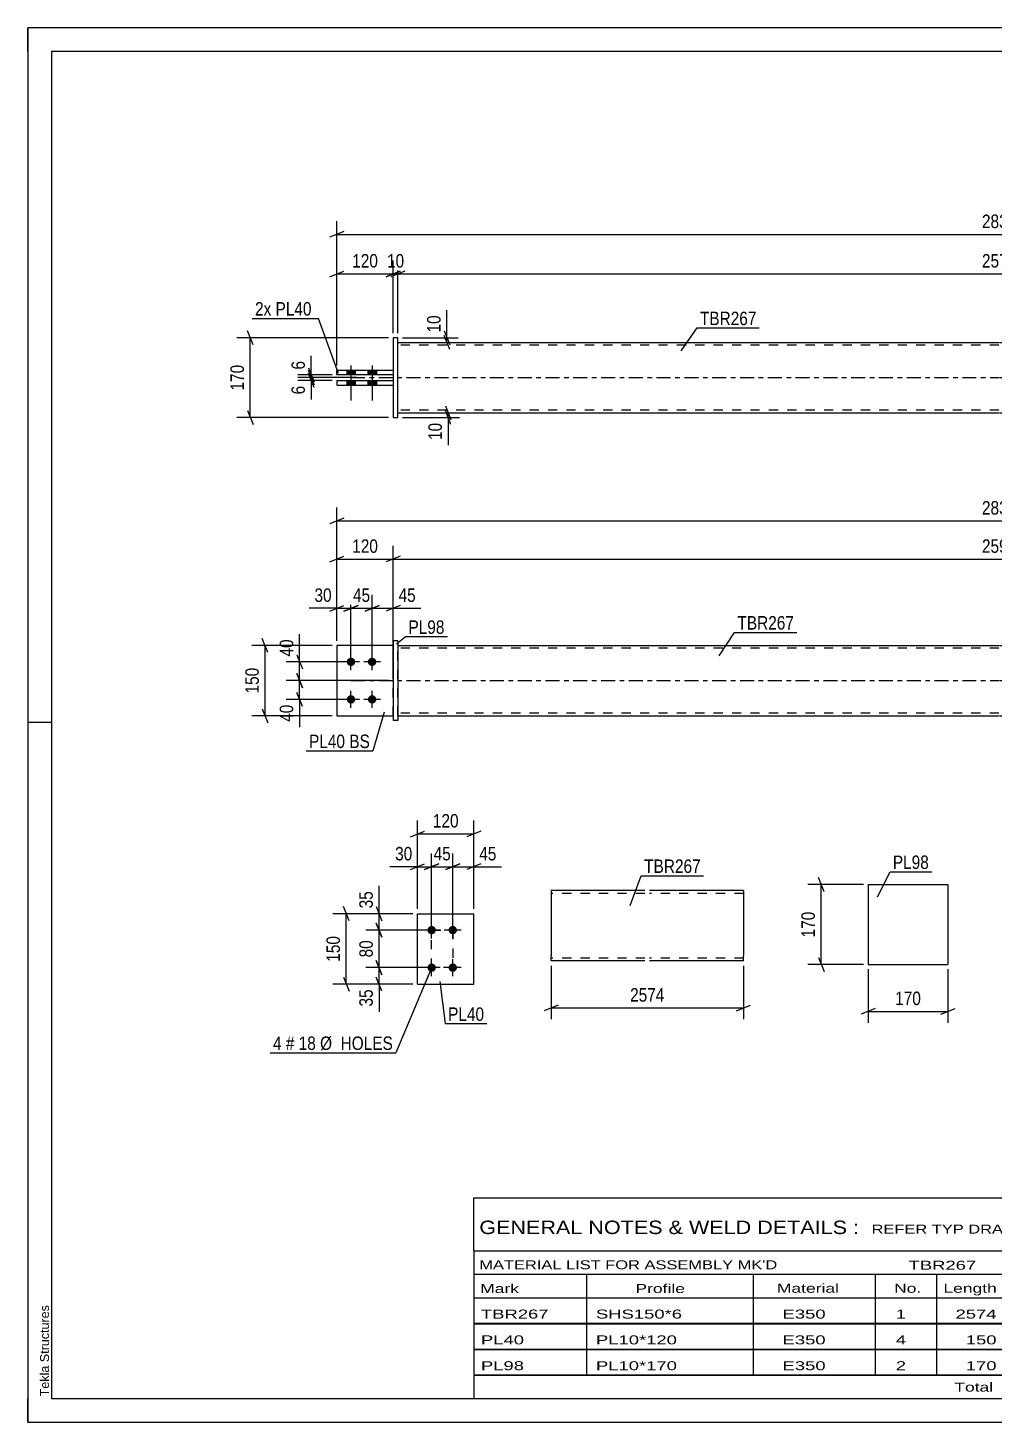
# Model space of a CAD drawing. Header units: millimetres. Extents: x 0 to 420, y 0 to 297.
# Drawn here: x 0 to 205.8, y 0 to 297 of the extents above; entities that cross this region are included whole.
import ezdxf

# ---------------------------------------------------------------- set-up
doc = ezdxf.new("R2010")
doc.units = ezdxf.units.MM
doc.linetypes.add('DXK_LINE_DOT2', pattern=[3.9198, 1.9599, -1.9599])
doc.linetypes.add('DXK_LINE_DOT3', pattern=[5.9187, 2.979, -0.9799, 0.9799, -0.9799])
doc.styles.add('Arial', font='ARIAL.TTF', dxfattribs={"height": 0.2})
doc.styles.add('Arial Narrow', font='ARIALN.TTF', dxfattribs={"height": 0.2})

# ---------------------------------------------------------------- blocks, each defined once
blk = doc.blocks.new('Unknown-580872587-1163')
at = {"color": 5, "linetype": 'Continuous'}
for p, q in [((420, 297), (0, 297)), ((0, 297), (0, 0)), ((0, 292), (0, 297)), ((415, 292), (5, 292)), ((5, 292), (5, 5)), ((5, 149), (0, 149)), ((0, 0), (0, 5)), ((5, 5), (415, 5)), ((0, 0), (420, 0))]:
    blk.add_line(p, q, dxfattribs=at)
at = {"color": 174, "linetype": 'Continuous', "style": 'Arial'}
blk.add_text('Tekla Structures', height=1.9102, rotation=90, dxfattribs=at).set_placement((4.5, 5.5))
blk = doc.blocks.new('Part-580872587-1797 - 1735')
at = {"color": 2, "linetype": 'Continuous'}
for p, q in [((77.82, 165.45), (65.82, 165.45)), ((65.82, 165.45), (65.82, 150.45)), ((65.82, 150.45), (77.82, 150.45))]:
    blk.add_line(p, q, dxfattribs=at)
at = {"color": 7, "linetype": 'DXK_LINE_DOT2'}
blk.add_line((77.82, 150.45), (77.82, 165.45), dxfattribs=at)
blk = doc.blocks.new('Part-580872587-1792 - 1735')
at = {"color": 7, "linetype": 'DXK_LINE_DOT2'}
for p, q in [((77.82, 165.45), (65.82, 165.45)), ((65.82, 165.45), (65.82, 150.45)), ((77.82, 150.45), (77.82, 165.45)), ((65.82, 150.45), (77.82, 150.45))]:
    blk.add_line(p, q, dxfattribs=at)
blk = doc.blocks.new('Part-580872587-1802 - 1735')
at = {"color": 2, "linetype": 'Continuous'}
for p, q in [((78.82, 166.45), (77.82, 166.45)), ((77.82, 166.45), (77.82, 149.45)), ((78.82, 166.45), (78.82, 149.45)), ((78.82, 149.45), (77.82, 149.45))]:
    blk.add_line(p, q, dxfattribs=at)
blk = doc.blocks.new('Part-580872587-1807 - 1735')
at = {"color": 2, "linetype": 'Continuous'}
for p, q in [((78.82, 165.45), (206.82, 165.45)), ((206.92, 165.45), (334.92, 165.45)), ((78.82, 150.45), (206.82, 150.45)), ((206.92, 150.45), (334.92, 150.45))]:
    blk.add_line(p, q, dxfattribs=at)
at = {"color": 7, "linetype": 'DXK_LINE_DOT2'}
for p, q in [((78.82, 150.45), (78.82, 165.45)), ((206.82, 164.85), (78.82, 164.85)), ((334.92, 164.85), (206.92, 164.85)), ((334.92, 165.45), (334.92, 150.45)), ((206.82, 151.05), (78.82, 151.05)), ((334.92, 151.05), (206.92, 151.05))]:
    blk.add_line(p, q, dxfattribs=at)
at = {"color": 7, "linetype": 'DXK_LINE_DOT3'}
for p, q in [((68.82, 157.95), (206.82, 157.95)), ((206.92, 157.95), (344.92, 157.95))]:
    blk.add_line(p, q, dxfattribs=at)
blk = doc.blocks.new('Bolt-580872587-1809 - 1735')
at = {"linetype": 'Continuous'}
for points in [[(68.82, 161.05, -1), (68.82, 162.85, -1)], [(73.32, 161.05, -1), (73.32, 162.85, -1)], [(68.82, 153.05, -1), (68.82, 154.85, -1)], [(73.32, 153.05, -1), (73.32, 154.85, -1)]]:
    blk.add_hatch(color=1, dxfattribs=at).paths.add_polyline_path(points)
at = {"color": 1, "linetype": 'Continuous'}
for p, q in [((68.82, 160.15), (68.82, 163.75)), ((73.32, 160.15), (73.32, 163.75)), ((70.62, 161.95), (67.02, 161.95)), ((75.12, 161.95), (71.52, 161.95)), ((68.82, 152.15), (68.82, 155.75)), ((73.32, 152.15), (73.32, 155.75)), ((70.62, 153.95), (67.02, 153.95)), ((75.12, 153.95), (71.52, 153.95))]:
    blk.add_line(p, q, dxfattribs=at)
blk = doc.blocks.new('Part-580872587-1425 - 1390')
at = {"color": 2, "linetype": 'Continuous'}
for p, q in [((65.82, 224.09), (77.82, 224.09)), ((65.82, 223.09), (65.82, 224.09)), ((77.82, 223.09), (65.82, 223.09))]:
    blk.add_line(p, q, dxfattribs=at)
at = {"color": 7, "linetype": 'DXK_LINE_DOT2'}
blk.add_line((77.82, 224.09), (77.82, 223.09), dxfattribs=at)
blk = doc.blocks.new('Part-580872587-1394 - 1390')
at = {"color": 2, "linetype": 'Continuous'}
for p, q in [((78.82, 230.99), (77.82, 230.99)), ((77.82, 230.99), (77.82, 213.99)), ((78.82, 213.99), (78.82, 230.99)), ((77.82, 213.99), (78.82, 213.99))]:
    blk.add_line(p, q, dxfattribs=at)
blk = doc.blocks.new('Part-580872587-1420 - 1390')
at = {"color": 2, "linetype": 'Continuous'}
for p, q in [((65.82, 221.89), (77.82, 221.89)), ((65.82, 221.89), (65.82, 220.89)), ((65.82, 220.89), (77.82, 220.89))]:
    blk.add_line(p, q, dxfattribs=at)
at = {"color": 7, "linetype": 'DXK_LINE_DOT2'}
blk.add_line((77.82, 221.89), (77.82, 220.89), dxfattribs=at)
blk = doc.blocks.new('Part-580872587-1446 - 1390')
at = {"color": 2, "linetype": 'Continuous'}
for p, q in [((78.82, 229.99), (206.82, 229.99)), ((206.92, 229.99), (334.92, 229.99)), ((78.82, 214.99), (206.82, 214.99)), ((206.92, 214.99), (334.92, 214.99))]:
    blk.add_line(p, q, dxfattribs=at)
at = {"color": 7, "linetype": 'DXK_LINE_DOT2'}
for p, q in [((78.82, 214.99), (78.82, 229.99)), ((206.82, 229.39), (78.82, 229.39)), ((334.92, 229.39), (206.92, 229.39)), ((334.92, 229.99), (334.92, 214.99)), ((206.82, 215.59), (78.82, 215.59)), ((334.92, 215.59), (206.92, 215.59))]:
    blk.add_line(p, q, dxfattribs=at)
at = {"color": 7, "linetype": 'DXK_LINE_DOT3'}
for p, q in [((68.82, 222.49), (206.82, 222.49)), ((206.92, 222.49), (344.92, 222.49))]:
    blk.add_line(p, q, dxfattribs=at)
blk = doc.blocks.new('Bolt-580872587-1448 - 1390')
at = {"linetype": 'Continuous'}
for points in [[(67.92, 223.09), (69.72, 223.09), (69.72, 224.09), (67.92, 224.09)], [(67.92, 223.09), (69.72, 223.09), (69.72, 224.09), (67.92, 224.09)], [(72.42, 223.09), (74.22, 223.09), (74.22, 224.09), (72.42, 224.09)], [(72.42, 223.09), (74.22, 223.09), (74.22, 224.09), (72.42, 224.09)], [(67.92, 220.89), (69.72, 220.89), (69.72, 221.89), (67.92, 221.89)], [(67.92, 220.89), (69.72, 220.89), (69.72, 221.89), (67.92, 221.89)], [(72.42, 220.89), (74.22, 220.89), (74.22, 221.89), (72.42, 221.89)], [(72.42, 220.89), (74.22, 220.89), (74.22, 221.89), (72.42, 221.89)]]:
    blk.add_hatch(color=1, dxfattribs=at).paths.add_polyline_path(points)
at = {"color": 1, "linetype": 'Continuous'}
for p, q in [((67.92, 224.09), (67.92, 223.09)), ((67.92, 224.09), (67.92, 223.09)), ((68.82, 225.09), (68.82, 217.59)), ((68.82, 225.09), (68.82, 217.59)), ((69.72, 224.09), (69.72, 223.09)), ((69.72, 224.09), (69.72, 223.09)), ((72.42, 224.09), (72.42, 223.09)), ((72.42, 224.09), (72.42, 223.09)), ((73.32, 225.09), (73.32, 217.59)), ((73.32, 225.09), (73.32, 217.59)), ((74.22, 224.09), (74.22, 223.09)), ((74.22, 224.09), (74.22, 223.09)), ((67.92, 221.89), (67.92, 220.89)), ((67.92, 221.89), (67.92, 220.89)), ((69.72, 221.89), (69.72, 220.89)), ((69.72, 221.89), (69.72, 220.89)), ((72.42, 221.89), (72.42, 220.89)), ((72.42, 221.89), (72.42, 220.89)), ((74.22, 221.89), (74.22, 220.89)), ((74.22, 221.89), (74.22, 220.89))]:
    blk.add_line(p, q, dxfattribs=at)
blk = doc.blocks.new('Part-580872587-2138 - 2131')
at = {"color": 2, "linetype": 'Continuous'}
for p, q in [((83, 93.31), (83, 108.31)), ((83, 108.31), (95, 108.31)), ((95, 93.31), (95, 108.31)), ((83, 93.31), (95, 93.31))]:
    blk.add_line(p, q, dxfattribs=at)
blk = doc.blocks.new('Bolt-580872587-2171 - 2131')
at = {"linetype": 'Continuous'}
for points in [[(86, 103.91, -1), (86, 105.71, -1)], [(90.5, 103.91, -1), (90.5, 105.71, -1)], [(86, 95.91, -1), (86, 97.71, -1)], [(90.5, 95.91, -1), (90.5, 97.71, -1)]]:
    blk.add_hatch(color=1, dxfattribs=at).paths.add_polyline_path(points)
at = {"color": 1, "linetype": 'Continuous'}
for p, q in [((87.8, 104.81), (84.2, 104.81)), ((86, 103.01), (86, 106.61)), ((92.3, 104.81), (88.7, 104.81)), ((90.5, 103.01), (90.5, 106.61)), ((86, 95.01), (86, 98.61)), ((90.5, 95.01), (90.5, 98.61)), ((87.8, 96.81), (84.2, 96.81)), ((92.3, 96.81), (88.7, 96.81))]:
    blk.add_line(p, q, dxfattribs=at)
blk = doc.blocks.new('Part-580872587-2302 - 2296')
at = {"color": 2, "linetype": 'Continuous'}
for p, q in [((178.97, 114.49), (178.97, 97.49)), ((178.97, 114.49), (195.97, 114.49)), ((195.97, 114.49), (195.97, 97.49)), ((178.97, 97.49), (195.97, 97.49))]:
    blk.add_line(p, q, dxfattribs=at)
blk = doc.blocks.new('Part-580872587-2328 - 2321')
at = {"color": 2, "linetype": 'Continuous'}
for p, q in [((131.43, 113.23), (111.43, 113.23)), ((111.43, 113.23), (111.43, 99.43)), ((152.43, 113.23), (132.43, 113.23)), ((152.43, 113.23), (152.43, 99.43)), ((111.43, 98.58), (111.43, 99.43)), ((111.43, 98.32), (111.43, 98.58)), ((111.43, 98.23), (111.43, 98.32)), ((131.43, 98.23), (111.43, 98.23)), ((152.43, 98.23), (132.43, 98.23)), ((152.43, 98.23), (152.43, 99.43))]:
    blk.add_line(p, q, dxfattribs=at)
at = {"color": 7, "linetype": 'DXK_LINE_DOT2'}
for p, q in [((131.43, 112.63), (111.43, 112.63)), ((152.43, 112.63), (132.43, 112.63)), ((152.43, 112.63), (152.43, 112.58)), ((152.43, 112.58), (152.43, 112.63)), ((152.43, 112.49), (152.43, 112.58)), ((152.43, 112.58), (152.43, 112.49)), ((111.43, 98.97), (111.43, 99.43)), ((111.43, 98.58), (111.43, 99.2)), ((111.43, 98.83), (111.43, 98.88)), ((111.43, 98.83), (111.43, 98.88)), ((131.43, 98.83), (111.43, 98.83)), ((111.43, 98.23), (111.43, 98.23)), ((152.43, 98.83), (132.43, 98.83)), ((152.43, 98.88), (152.43, 99.2)), ((152.43, 98.83), (152.43, 98.88))]:
    blk.add_line(p, q, dxfattribs=at)
blk = doc.blocks.new('Rectangle-580872587-2281 - 2131')
at = {"color": 1, "linetype": 'DXK_LINE_DOT2'}
blk.add_lwpolyline([(86, 104.81), (90.5, 104.81), (90.5, 96.81), (86, 96.81), (86, 104.81)], close=True, dxfattribs=at)
blk = doc.blocks.new('StraightDimension-580872587-2008 - 1735')
at = {"color": 7, "linetype": 'Continuous'}
for p, q in [((57.26, 163.45), (58.46, 160.45)), ((67.82, 161.95), (55.01, 161.95)), ((57.86, 157.95), (57.86, 161.95)), ((76.82, 157.95), (55.01, 157.95)), ((58.46, 156.45), (57.26, 159.45))]:
    blk.add_line(p, q, dxfattribs=at)
at = {"color": 0}
blk.add_wipeout([(57.11, 167.34), (52.91, 167.34), (52.91, 162.48), (57.11, 162.48)], dxfattribs=at)
at = {"color": 7, "linetype": 'Continuous'}
blk.add_line((57.86, 161.95), (57.86, 167.86), dxfattribs=at)
blk.add_line((57.86, 161.95), (57.86, 167.86), dxfattribs=at)
at = {"color": 3, "style": 'Arial Narrow'}
blk.add_text('40', height=2.863, rotation=90.0002, dxfattribs=at).set_placement((56.51, 163.08))
blk = doc.blocks.new('StraightDimension-580872587-1999 - 1735')
at = {"color": 7, "linetype": 'Continuous'}
for p, q in [((76.82, 157.95), (55.01, 157.95)), ((57.26, 159.45), (58.46, 156.45)), ((57.86, 153.95), (57.86, 157.95)), ((58.46, 152.45), (57.26, 155.45)), ((67.82, 153.95), (55.01, 153.95))]:
    blk.add_line(p, q, dxfattribs=at)
at = {"color": 0}
blk.add_wipeout([(57.11, 153.43), (52.91, 153.43), (52.91, 148.57), (57.11, 148.57)], dxfattribs=at)
at = {"color": 7, "linetype": 'Continuous'}
blk.add_line((57.86, 153.95), (57.86, 148.05), dxfattribs=at)
blk.add_line((57.86, 153.95), (57.86, 148.05), dxfattribs=at)
at = {"color": 3, "style": 'Arial Narrow'}
blk.add_text('40', height=2.863, rotation=90.0002, dxfattribs=at).set_placement((56.51, 149.17))
blk = doc.blocks.new('StraightDimension-580872587-1937 - 1735')
at = {"color": 7, "linetype": 'Continuous'}
for p, q in [((64.32, 183.23), (67.32, 184.43)), ((65.82, 166.45), (65.82, 186.68)), ((79.32, 184.43), (76.32, 183.23)), ((77.82, 158.95), (77.82, 186.68)), ((65.82, 183.83), (77.82, 183.83))]:
    blk.add_line(p, q, dxfattribs=at)
at = {"color": 0}
blk.add_wipeout([(75.16, 184.58), (75.16, 188.78), (68.48, 188.78), (68.48, 184.58)], dxfattribs=at)
at = {"color": 3, "style": 'Arial Narrow'}
blk.add_text('120', height=2.863, dxfattribs=at).set_placement((69.08, 185.18))
blk = doc.blocks.new('StraightDimension-580872587-2018 - 1735')
at = {"color": 7, "linetype": 'Continuous'}
for p, q in [((51.13, 163.95), (49.93, 166.95)), ((64.82, 165.45), (47.68, 165.45)), ((50.53, 150.45), (50.53, 165.45)), ((49.93, 151.95), (51.13, 148.95)), ((64.82, 150.45), (47.68, 150.45))]:
    blk.add_line(p, q, dxfattribs=at)
at = {"color": 0}
blk.add_wipeout([(49.78, 161.3), (45.58, 161.3), (45.58, 154.61), (49.78, 154.61)], dxfattribs=at)
at = {"color": 3, "style": 'Arial Narrow'}
blk.add_text('150', height=2.863, rotation=90.0002, dxfattribs=at).set_placement((49.18, 155.21))
blk = doc.blocks.new('StraightDimension-580872587-1864 - 1735')
at = {"color": 7, "linetype": 'Continuous'}
for p, q in [((65.82, 166.45), (65.82, 194.83)), ((347.92, 166.45), (347.92, 194.83)), ((67.32, 192.58), (64.32, 191.38)), ((65.82, 191.98), (347.92, 191.98)), ((346.42, 191.38), (349.42, 192.58))]:
    blk.add_line(p, q, dxfattribs=at)
at = {"color": 0}
blk.add_wipeout([(211.13, 192.73), (211.13, 196.93), (202.61, 196.93), (202.61, 192.73)], dxfattribs=at)
at = {"color": 3, "style": 'Arial Narrow'}
blk.add_text('2834', height=2.863, dxfattribs=at).set_placement((203.21, 193.33))
blk = doc.blocks.new('StraightDimension-580872587-1922 - 1735')
at = {"color": 7, "linetype": 'Continuous'}
for p, q in [((79.32, 184.43), (76.32, 183.23)), ((77.82, 158.95), (77.82, 186.68)), ((334.42, 183.23), (337.42, 184.43)), ((335.92, 166.45), (335.92, 186.68)), ((77.82, 183.83), (335.92, 183.83))]:
    blk.add_line(p, q, dxfattribs=at)
at = {"color": 0}
blk.add_wipeout([(211.13, 184.58), (211.13, 188.78), (202.61, 188.78), (202.61, 184.58)], dxfattribs=at)
at = {"color": 3, "style": 'Arial Narrow'}
blk.add_text('2594', height=2.863, dxfattribs=at).set_placement((203.21, 185.18))
blk = doc.blocks.new('StraightDimension-580872587-1953 - 1735')
at = {"color": 7, "linetype": 'Continuous'}
for p, q in [((65.82, 166.45), (65.82, 176.23)), ((68.82, 162.95), (68.82, 176.23)), ((64.32, 172.78), (67.32, 173.98)), ((65.82, 173.38), (68.82, 173.38)), ((70.32, 173.98), (67.32, 172.78))]:
    blk.add_line(p, q, dxfattribs=at)
at = {"color": 0}
blk.add_wipeout([(65.3, 174.13), (65.3, 178.33), (60.44, 178.33), (60.44, 174.13)], dxfattribs=at)
at = {"color": 7, "linetype": 'Continuous'}
blk.add_line((65.82, 173.38), (59.91, 173.38), dxfattribs=at)
blk.add_line((65.82, 173.38), (59.91, 173.38), dxfattribs=at)
at = {"color": 3, "style": 'Arial Narrow'}
blk.add_text('30', height=2.863, dxfattribs=at).set_placement((61.04, 174.73))
blk = doc.blocks.new('StraightDimension-580872587-1969 - 1735')
at = {"color": 7, "linetype": 'Continuous'}
for p, q in [((68.82, 162.95), (68.82, 176.23)), ((73.32, 162.95), (73.32, 176.23)), ((67.32, 172.78), (70.32, 173.98)), ((68.82, 173.38), (73.32, 173.38)), ((74.82, 173.98), (71.82, 172.78))]:
    blk.add_line(p, q, dxfattribs=at)
at = {"color": 0}
blk.add_wipeout([(73.5, 174.13), (73.5, 178.33), (68.64, 178.33), (68.64, 174.13)], dxfattribs=at)
at = {"color": 3, "style": 'Arial Narrow'}
blk.add_text('45', height=2.863, dxfattribs=at).set_placement((69.24, 174.73))
blk = doc.blocks.new('StraightDimension-580872587-1982 - 1735')
at = {"color": 7, "linetype": 'Continuous'}
for p, q in [((73.32, 162.95), (73.32, 176.23)), ((77.82, 166.45), (77.82, 176.23)), ((71.82, 172.78), (74.82, 173.98)), ((73.32, 173.38), (77.82, 173.38)), ((79.32, 173.98), (76.32, 172.78))]:
    blk.add_line(p, q, dxfattribs=at)
at = {"color": 0}
blk.add_wipeout([(83.2, 174.13), (83.2, 178.33), (78.35, 178.33), (78.35, 174.13)], dxfattribs=at)
at = {"color": 7, "linetype": 'Continuous'}
blk.add_line((77.82, 173.38), (83.73, 173.38), dxfattribs=at)
blk.add_line((77.82, 173.38), (83.73, 173.38), dxfattribs=at)
at = {"color": 3, "style": 'Arial Narrow'}
blk.add_text('45', height=2.863, dxfattribs=at).set_placement((78.95, 174.73))
blk = doc.blocks.new('StraightDimension-580872587-1564 - 1390')
at = {"color": 7, "linetype": 'Continuous'}
for p, q in [((65.82, 225.09), (65.82, 255.86)), ((347.92, 225.09), (347.92, 255.86)), ((67.32, 253.61), (64.32, 252.41)), ((65.82, 253.01), (347.92, 253.01)), ((346.42, 252.41), (349.42, 253.61))]:
    blk.add_line(p, q, dxfattribs=at)
at = {"color": 0}
blk.add_wipeout([(211.13, 253.76), (211.13, 257.96), (202.61, 257.96), (202.61, 253.76)], dxfattribs=at)
at = {"color": 3, "style": 'Arial Narrow'}
blk.add_text('2834', height=2.863, dxfattribs=at).set_placement((203.21, 254.36))
blk = doc.blocks.new('StraightDimension-580872587-1585 - 1390')
at = {"color": 7, "linetype": 'Continuous'}
for p, q in [((78.82, 231.99), (78.82, 247.45)), ((334.92, 231.99), (334.92, 247.45)), ((80.32, 245.2), (77.32, 244)), ((78.82, 244.6), (334.92, 244.6)), ((333.42, 244), (336.42, 245.2))]:
    blk.add_line(p, q, dxfattribs=at)
at = {"color": 0}
blk.add_wipeout([(211.13, 245.35), (211.13, 249.55), (202.61, 249.55), (202.61, 245.35)], dxfattribs=at)
at = {"color": 3, "style": 'Arial Narrow'}
blk.add_text('2574', height=2.863, dxfattribs=at).set_placement((203.21, 245.95))
blk = doc.blocks.new('StraightDimension-580872587-1595 - 1390')
at = {"color": 7, "linetype": 'Continuous'}
for p, q in [((77.82, 231.99), (77.82, 247.45)), ((78.82, 231.99), (78.82, 247.45)), ((76.32, 244), (79.32, 245.2)), ((80.32, 245.2), (77.32, 244)), ((77.82, 244.6), (78.82, 244.6))]:
    blk.add_line(p, q, dxfattribs=at)
at = {"color": 0}
blk.add_wipeout([(80.75, 245.35), (80.75, 249.55), (75.89, 249.55), (75.89, 245.35)], dxfattribs=at)
at = {"color": 3, "style": 'Arial Narrow'}
blk.add_text('10', height=2.863, dxfattribs=at).set_placement((76.49, 245.95))
blk = doc.blocks.new('StraightDimension-580872587-1605 - 1390')
at = {"color": 7, "linetype": 'Continuous'}
for p, q in [((65.82, 225.09), (65.82, 247.45)), ((77.82, 231.99), (77.82, 247.45)), ((64.32, 244), (67.32, 245.2)), ((65.82, 244.6), (77.82, 244.6)), ((79.32, 245.2), (76.32, 244))]:
    blk.add_line(p, q, dxfattribs=at)
at = {"color": 0}
blk.add_wipeout([(75.16, 245.35), (75.16, 249.55), (68.48, 249.55), (68.48, 245.35)], dxfattribs=at)
at = {"color": 3, "style": 'Arial Narrow'}
blk.add_text('120', height=2.863, dxfattribs=at).set_placement((69.08, 245.95))
blk = doc.blocks.new('StraightDimension-580872587-1626 - 1390')
at = {"color": 7, "linetype": 'Continuous'}
for p, q in [((79.82, 214.99), (91.92, 214.99)), ((79.82, 213.99), (91.92, 213.99)), ((88.92, 216.49), (90.12, 213.49)), ((90.12, 212.49), (88.92, 215.49)), ((89.52, 213.99), (89.52, 214.99))]:
    blk.add_line(p, q, dxfattribs=at)
at = {"color": 0}
blk.add_wipeout([(88.77, 213.46), (84.57, 213.46), (84.57, 208.61), (88.77, 208.61)], dxfattribs=at)
at = {"color": 7, "linetype": 'Continuous'}
blk.add_line((89.52, 213.99), (89.52, 208.08), dxfattribs=at)
blk.add_line((89.52, 213.99), (89.52, 208.08), dxfattribs=at)
at = {"color": 3, "style": 'Arial Narrow'}
blk.add_text('10', height=2.863, rotation=90.0002, dxfattribs=at).set_placement((88.17, 209.21))
blk = doc.blocks.new('StraightDimension-580872587-1636 - 1390')
at = {"color": 7, "linetype": 'Continuous'}
for p, q in [((88.65, 232.49), (89.85, 229.49)), ((79.82, 230.99), (91.65, 230.99)), ((79.82, 229.99), (91.65, 229.99)), ((89.85, 228.49), (88.65, 231.49)), ((89.25, 229.99), (89.25, 230.99))]:
    blk.add_line(p, q, dxfattribs=at)
at = {"color": 0}
blk.add_wipeout([(88.5, 236.37), (84.3, 236.37), (84.3, 231.51), (88.5, 231.51)], dxfattribs=at)
at = {"color": 7, "linetype": 'Continuous'}
blk.add_line((89.25, 230.99), (89.25, 236.89), dxfattribs=at)
blk.add_line((89.25, 230.99), (89.25, 236.89), dxfattribs=at)
at = {"color": 3, "style": 'Arial Narrow'}
blk.add_text('10', height=2.863, rotation=90.0002, dxfattribs=at).set_placement((87.9, 232.11))
blk = doc.blocks.new('StraightDimension-580872587-1667 - 1390')
at = {"color": 7, "linetype": 'Continuous'}
for p, q in [((47.95, 229.49), (46.75, 232.49)), ((76.82, 230.99), (44.5, 230.99)), ((47.35, 213.99), (47.35, 230.99)), ((76.82, 213.99), (44.5, 213.99)), ((46.75, 215.49), (47.95, 212.49))]:
    blk.add_line(p, q, dxfattribs=at)
at = {"color": 0}
blk.add_wipeout([(46.6, 225.83), (42.4, 225.83), (42.4, 219.15), (46.6, 219.15)], dxfattribs=at)
at = {"color": 3, "style": 'Arial Narrow'}
blk.add_text('170', height=2.863, rotation=90.0002, dxfattribs=at).set_placement((46, 219.75))
blk = doc.blocks.new('StraightDimension-580872587-1678 - 1390')
at = {"color": 7, "linetype": 'Continuous'}
for p, q in [((64.82, 223.09), (57.5, 223.09)), ((59.75, 224.59), (60.95, 221.59)), ((60.95, 220.99), (59.75, 223.99)), ((60.35, 222.49), (60.35, 223.09)), ((70.07, 222.49), (57.5, 222.49))]:
    blk.add_line(p, q, dxfattribs=at)
at = {"color": 0}
blk.add_wipeout([(59.6, 226.64), (55.4, 226.64), (55.4, 223.61), (59.6, 223.61)], dxfattribs=at)
at = {"color": 7, "linetype": 'Continuous'}
blk.add_line((60.35, 223.09), (60.35, 227.17), dxfattribs=at)
blk.add_line((60.35, 223.09), (60.35, 227.17), dxfattribs=at)
at = {"color": 3, "style": 'Arial Narrow'}
blk.add_text('6', height=2.86, rotation=90.0002, dxfattribs=at).set_placement((59, 224.21))
blk = doc.blocks.new('StraightDimension-580872587-1688 - 1390')
at = {"color": 7, "linetype": 'Continuous'}
for p, q in [((59.75, 223.99), (60.95, 220.99)), ((60.95, 220.39), (59.75, 223.39)), ((70.07, 222.49), (57.5, 222.49)), ((64.82, 221.89), (57.5, 221.89)), ((60.35, 221.89), (60.35, 222.49))]:
    blk.add_line(p, q, dxfattribs=at)
at = {"color": 0}
blk.add_wipeout([(59.6, 221.36), (55.4, 221.36), (55.4, 218.33), (59.6, 218.33)], dxfattribs=at)
at = {"color": 7, "linetype": 'Continuous'}
blk.add_line((60.35, 221.89), (60.35, 217.81), dxfattribs=at)
blk.add_line((60.35, 221.89), (60.35, 217.81), dxfattribs=at)
at = {"color": 3, "style": 'Arial Narrow'}
blk.add_text('6', height=2.86, rotation=90.0002, dxfattribs=at).set_placement((59, 218.93))
blk = doc.blocks.new('StraightDimension-580872587-2174 - 2131')
at = {"color": 7, "linetype": 'Continuous'}
for p, q in [((83, 109.31), (83, 128.16)), ((95, 109.31), (95, 128.16)), ((81.5, 124.71), (84.5, 125.91)), ((83, 125.31), (95, 125.31)), ((96.5, 125.91), (93.5, 124.71))]:
    blk.add_line(p, q, dxfattribs=at)
at = {"color": 0}
blk.add_wipeout([(92.34, 126.06), (92.34, 130.26), (85.66, 130.26), (85.66, 126.06)], dxfattribs=at)
at = {"color": 3, "style": 'Arial Narrow'}
blk.add_text('120', height=2.863, dxfattribs=at).set_placement((86.26, 126.66))
blk = doc.blocks.new('StraightDimension-580872587-2191 - 2131')
at = {"color": 7, "linetype": 'Continuous'}
for p, q in [((84.5, 117.71), (87.5, 118.91)), ((86, 105.81), (86, 121.16)), ((92, 118.91), (89, 117.71)), ((90.5, 105.81), (90.5, 121.16)), ((86, 118.31), (90.5, 118.31))]:
    blk.add_line(p, q, dxfattribs=at)
at = {"color": 0}
blk.add_wipeout([(90.68, 119.06), (90.68, 123.26), (85.82, 123.26), (85.82, 119.06)], dxfattribs=at)
at = {"color": 3, "style": 'Arial Narrow'}
blk.add_text('45', height=2.863, dxfattribs=at).set_placement((86.42, 119.66))
blk = doc.blocks.new('StraightDimension-580872587-2201 - 2131')
at = {"color": 7, "linetype": 'Continuous'}
for p, q in [((81.5, 117.71), (84.5, 118.91)), ((83, 109.31), (83, 121.16)), ((87.5, 118.91), (84.5, 117.71)), ((86, 105.81), (86, 121.16)), ((83, 118.31), (86, 118.31))]:
    blk.add_line(p, q, dxfattribs=at)
at = {"color": 0}
blk.add_wipeout([(82.48, 119.06), (82.48, 123.26), (77.62, 123.26), (77.62, 119.06)], dxfattribs=at)
at = {"color": 7, "linetype": 'Continuous'}
blk.add_line((83, 118.31), (77.1, 118.31), dxfattribs=at)
blk.add_line((83, 118.31), (77.1, 118.31), dxfattribs=at)
at = {"color": 3, "style": 'Arial Narrow'}
blk.add_text('30', height=2.863, dxfattribs=at).set_placement((78.22, 119.66))
blk = doc.blocks.new('StraightDimension-580872587-2214 - 2131')
at = {"color": 7, "linetype": 'Continuous'}
for p, q in [((89, 117.71), (92, 118.91)), ((90.5, 105.81), (90.5, 121.16)), ((96.5, 118.91), (93.5, 117.71)), ((95, 109.31), (95, 121.16)), ((90.5, 118.31), (95, 118.31))]:
    blk.add_line(p, q, dxfattribs=at)
at = {"color": 0}
blk.add_wipeout([(100.38, 119.06), (100.38, 123.26), (95.53, 123.26), (95.53, 119.06)], dxfattribs=at)
at = {"color": 7, "linetype": 'Continuous'}
blk.add_line((95, 118.31), (100.91, 118.31), dxfattribs=at)
blk.add_line((95, 118.31), (100.91, 118.31), dxfattribs=at)
at = {"color": 3, "style": 'Arial Narrow'}
blk.add_text('45', height=2.863, dxfattribs=at).set_placement((96.13, 119.66))
blk = doc.blocks.new('StraightDimension-580872587-2228 - 2131')
at = {"color": 7, "linetype": 'Continuous'}
for p, q in [((82, 108.31), (64.96, 108.31)), ((68.41, 106.81), (67.21, 109.81)), ((67.81, 93.31), (67.81, 108.31)), ((82, 93.31), (64.96, 93.31)), ((67.21, 94.81), (68.41, 91.81))]:
    blk.add_line(p, q, dxfattribs=at)
at = {"color": 0}
blk.add_wipeout([(67.06, 104.16), (62.86, 104.16), (62.86, 97.47), (67.06, 97.47)], dxfattribs=at)
at = {"color": 3, "style": 'Arial Narrow'}
blk.add_text('150', height=2.863, rotation=90.0002, dxfattribs=at).set_placement((66.46, 98.07))
blk = doc.blocks.new('StraightDimension-580872587-2245 - 2131')
at = {"color": 7, "linetype": 'Continuous'}
for p, q in [((74.21, 98.31), (75.41, 95.31)), ((85, 96.81), (71.96, 96.81)), ((74.81, 93.31), (74.81, 96.81)), ((82, 93.31), (71.96, 93.31)), ((75.41, 91.81), (74.21, 94.81))]:
    blk.add_line(p, q, dxfattribs=at)
at = {"color": 0}
blk.add_wipeout([(74.06, 92.79), (69.86, 92.79), (69.86, 87.93), (74.06, 87.93)], dxfattribs=at)
at = {"color": 7, "linetype": 'Continuous'}
blk.add_line((74.81, 93.31), (74.81, 87.41), dxfattribs=at)
blk.add_line((74.81, 93.31), (74.81, 87.41), dxfattribs=at)
at = {"color": 3, "style": 'Arial Narrow'}
blk.add_text('35', height=2.863, rotation=90.0002, dxfattribs=at).set_placement((73.46, 88.53))
blk = doc.blocks.new('StraightDimension-580872587-2258 - 2131')
at = {"color": 7, "linetype": 'Continuous'}
for p, q in [((82, 108.31), (71.96, 108.31)), ((74.21, 109.81), (75.41, 106.81)), ((74.81, 104.81), (74.81, 108.31)), ((85, 104.81), (71.96, 104.81)), ((75.41, 103.31), (74.21, 106.31))]:
    blk.add_line(p, q, dxfattribs=at)
at = {"color": 0}
blk.add_wipeout([(74.06, 113.7), (69.86, 113.7), (69.86, 108.84), (74.06, 108.84)], dxfattribs=at)
at = {"color": 7, "linetype": 'Continuous'}
blk.add_line((74.81, 108.31), (74.81, 114.22), dxfattribs=at)
blk.add_line((74.81, 108.31), (74.81, 114.22), dxfattribs=at)
at = {"color": 3, "style": 'Arial Narrow'}
blk.add_text('35', height=2.863, rotation=90.0002, dxfattribs=at).set_placement((73.46, 109.44))
blk = doc.blocks.new('StraightDimension-580872587-2271 - 2131')
at = {"color": 7, "linetype": 'Continuous'}
for p, q in [((85, 104.81), (71.96, 104.81)), ((74.21, 106.31), (75.41, 103.31)), ((74.81, 96.81), (74.81, 104.81)), ((75.41, 95.31), (74.21, 98.31)), ((85, 96.81), (71.96, 96.81))]:
    blk.add_line(p, q, dxfattribs=at)
at = {"color": 0}
blk.add_wipeout([(74.06, 103.24), (69.86, 103.24), (69.86, 98.39), (74.06, 98.39)], dxfattribs=at)
at = {"color": 3, "style": 'Arial Narrow'}
blk.add_text('80', height=2.863, rotation=90.0002, dxfattribs=at).set_placement((73.46, 98.99))
blk = doc.blocks.new('StraightDimension-580872587-2304 - 2296')
at = {"color": 7, "linetype": 'Continuous'}
for p, q in [((169.57, 112.99), (168.37, 115.99)), ((177.97, 114.49), (166.12, 114.49)), ((168.97, 97.49), (168.97, 114.49)), ((168.37, 98.99), (169.57, 95.99)), ((177.97, 97.49), (166.12, 97.49))]:
    blk.add_line(p, q, dxfattribs=at)
at = {"color": 0}
blk.add_wipeout([(168.22, 109.33), (164.02, 109.33), (164.02, 102.65), (168.22, 102.65)], dxfattribs=at)
at = {"color": 3, "style": 'Arial Narrow'}
blk.add_text('170', height=2.863, rotation=90.0002, dxfattribs=at).set_placement((167.62, 103.25))
blk = doc.blocks.new('StraightDimension-580872587-2313 - 2296')
at = {"color": 7, "linetype": 'Continuous'}
for p, q in [((178.97, 96.49), (178.97, 85.09)), ((195.97, 96.49), (195.97, 85.09)), ((180.47, 88.09), (177.47, 86.89)), ((178.97, 87.49), (195.97, 87.49)), ((194.47, 86.89), (197.47, 88.09))]:
    blk.add_line(p, q, dxfattribs=at)
at = {"color": 0}
blk.add_wipeout([(190.81, 88.24), (190.81, 92.44), (184.13, 92.44), (184.13, 88.24)], dxfattribs=at)
at = {"color": 3, "style": 'Arial Narrow'}
blk.add_text('170', height=2.863, dxfattribs=at).set_placement((184.73, 88.84))
blk = doc.blocks.new('StraightDimension-580872587-2332 - 2321')
at = {"color": 7, "linetype": 'Continuous'}
for p, q in [((111.43, 97.23), (111.43, 85.83)), ((152.43, 97.23), (152.43, 85.83)), ((112.93, 88.83), (109.93, 87.63)), ((111.43, 88.23), (152.43, 88.23)), ((150.93, 87.63), (153.93, 88.83))]:
    blk.add_line(p, q, dxfattribs=at)
at = {"color": 0}
blk.add_wipeout([(136.18, 88.98), (136.18, 93.18), (127.67, 93.18), (127.67, 88.98)], dxfattribs=at)
at = {"color": 3, "style": 'Arial Narrow'}
blk.add_text('2574', height=2.863, dxfattribs=at).set_placement((128.27, 89.58))
blk = doc.blocks.new('Unknown-580872587-3699')
at = {"color": 7, "linetype": 'Continuous'}
for p, q in [((95, 47.75), (255, 47.75)), ((95, 36.5), (95, 47.75)), ((255, 47.75), (255, 36.5)), ((95, 36.5), (255, 36.5)), ((95, 36.5), (95, 31.5)), ((255, 36.5), (255, 31.5)), ((95, 31.5), (255, 31.5)), ((95, 31.5), (95, 26.5)), ((119, 31.5), (119, 26.5)), ((154.5, 31.5), (154.5, 26.5)), ((180.5, 31.5), (180.5, 26.5)), ((193.5, 31.5), (193.5, 26.5)), ((211, 31.5), (211, 26.5)), ((233, 31.5), (233, 26.5)), ((255, 31.5), (255, 26.5)), ((95, 26.5), (255, 26.5)), ((95, 26.45), (95, 21.05)), ((95, 26.45), (255, 26.45)), ((119, 26.5), (119, 21)), ((154.5, 26.5), (154.5, 21)), ((180.5, 26.5), (180.5, 21)), ((193.5, 26.5), (193.5, 21)), ((211, 26.5), (211, 21)), ((233, 26.5), (233, 21)), ((255, 26.45), (255, 21.05)), ((95, 21.05), (255, 21.05)), ((95, 20.95), (95, 15.55)), ((95, 20.95), (255, 20.95)), ((119, 21), (119, 15.5)), ((154.5, 21), (154.5, 15.5)), ((180.5, 21), (180.5, 15.5)), ((193.5, 21), (193.5, 15.5)), ((211, 21), (211, 15.5)), ((233, 21), (233, 15.5)), ((255, 20.95), (255, 15.55)), ((95, 15.55), (255, 15.55)), ((95, 15.45), (95, 10.05)), ((95, 15.45), (255, 15.45)), ((119, 15.5), (119, 10)), ((154.5, 15.5), (154.5, 10)), ((180.5, 15.5), (180.5, 10)), ((193.5, 15.5), (193.5, 10)), ((211, 15.5), (211, 10)), ((233, 15.5), (233, 10)), ((255, 15.45), (255, 10.05)), ((95, 10.05), (255, 10.05)), ((95, 10), (255, 10)), ((95, 10), (95, 5)), ((211, 10), (211, 5)), ((233, 10), (233, 5)), ((255, 10), (255, 5)), ((95, 5), (255, 5))]:
    blk.add_line(p, q, dxfattribs=at)
at = {"color": 7, "style": 'Arial Narrow'}
for s, height, width, p in [('GENERAL NOTES & WELD DETAILS :', 2.8633, 1.4, (96.15, 40.06)), ('REFER TYP DRAWING TYP-01', 1.9089, 1.6, (179.7, 40.16)), ("MATERIAL LIST FOR ASSEMBLY MK'D", 1.9089, 1.6, (96.15, 32.56)), ('TBR267', 1.909, 1.794707, (187.59, 32.47)), ('5', 1.91, 1.794707, (217.08, 32.56)), ('No. Required', 1.9089, 1.6, (226.41, 32.56)), ('Mark', 1.909, 1.7, (96.34, 27.5)), ('Profile', 1.909, 1.7, (129.41, 27.5)), ('Material', 1.909, 1.7, (159.54, 27.56)), ('No.', 1.909, 1.7, (184.5, 27.56)), ('Length', 1.909, 1.7, (195, 27.56)), ('Area', 1.909, 1.7, (217.5, 27.56)), ('Weight', 1.909, 1.7, (237, 27.56))]:
    blk.add_text(s, height=height, dxfattribs=dict(at, width=width)).set_placement(p)
at = {"color": 7, "linetype": 'Continuous', "style": 'Arial Narrow'}
for s, height, width, p in [('TBR267', 1.909, 1.794707, (96.5, 22.06)), ('SHS150*6', 1.909, 1.794707, (121, 22.06)), ('E350', 1.909, 1.794707, (160.74, 22.06)), ('1', 1.91, 1.794707, (184.86, 22.06)), ('2574', 1.909, 1.794707, (197.58, 22.06)), ('1.5', 1.909, 1.794707, (221.32, 22.06)), ('69.8', 1.909, 1.794707, (240.14, 22.06)), ('PL40', 1.909, 1.794707, (96.5, 16.56)), ('PL10*120', 1.909, 1.794707, (121, 16.56)), ('E350', 1.909, 1.794707, (160.74, 16.56)), ('4', 1.91, 1.794707, (184.86, 16.56)), ('150', 1.909, 1.794707, (199.77, 16.56)), ('0.0', 1.909, 1.794707, (221.32, 16.56)), ('5.7', 1.909, 1.794707, (242.33, 16.56)), ('PL98', 1.909, 1.794707, (96.5, 11.06)), ('PL10*170', 1.909, 1.794707, (121, 11.06)), ('E350', 1.909, 1.794707, (160.74, 11.06)), ('2', 1.91, 1.794707, (184.86, 11.06)), ('170', 1.909, 1.794707, (199.77, 11.06)), ('0.1', 1.909, 1.794707, (221.32, 11.06)), ('4.5', 1.909, 1.794707, (242.33, 11.06)), ('Total', 1.909, 1.7, (197.33, 6.5)), ('1.8', 1.909, 1.794707, (220.83, 6.5)), ('80.0', 1.909, 1.794707, (240.14, 6.5))]:
    blk.add_text(s, height=height, dxfattribs=dict(at, width=width)).set_placement(p)
blk = doc.blocks.new('Mark-580872587-1798 - 1735')
at = {"color": 0}
blk.add_wipeout([(88.74, 167.92), (88.74, 170.92), (81.06, 170.92), (81.06, 167.92)], dxfattribs=at)
blk.add_wipeout([(88.74, 167.92), (88.74, 170.92), (81.06, 170.92), (81.06, 167.92)], dxfattribs=at)
at = {"color": 30, "linetype": 'Continuous'}
for p, q in [((78.52, 165.76), (80.46, 167.32)), ((80.46, 167.32), (89.34, 167.32))]:
    blk.add_line(p, q, dxfattribs=at)
at = {"color": 3, "style": 'Arial Narrow'}
blk.add_text('PL98', height=2.863, dxfattribs=at).set_placement((81.06, 167.92))
blk = doc.blocks.new('Mark-580872587-1803 - 1735')
at = {"color": 0}
blk.add_wipeout([(163.18, 168.83), (163.18, 171.83), (151.13, 171.83), (151.13, 168.83)], dxfattribs=at)
blk.add_wipeout([(163.18, 168.83), (163.18, 171.83), (151.13, 171.83), (151.13, 168.83)], dxfattribs=at)
at = {"color": 30, "linetype": 'Continuous'}
for p, q in [((147.23, 163.26), (150.53, 168.23)), ((150.53, 168.23), (163.78, 168.23))]:
    blk.add_line(p, q, dxfattribs=at)
at = {"color": 3, "style": 'Arial Narrow'}
blk.add_text('TBR267', height=2.863, dxfattribs=at).set_placement((151.13, 168.83))
blk = doc.blocks.new('MarkSet-580872587-2053 - 1735')
at = {"color": 0}
blk.add_wipeout([(67.56, 143.59), (67.56, 146.59), (59.88, 146.59), (59.88, 143.59)], dxfattribs=at)
blk.add_wipeout([(67.56, 143.59), (67.56, 146.59), (59.88, 146.59), (59.88, 143.59)], dxfattribs=at)
blk.add_wipeout([(72.84, 143.59), (72.84, 146.59), (68.46, 146.59), (68.46, 143.59)], dxfattribs=at)
blk.add_wipeout([(72.84, 143.59), (72.84, 146.59), (68.46, 146.59), (68.46, 143.59)], dxfattribs=at)
at = {"color": 30, "linetype": 'Continuous'}
for p in [(75.87, 151.23), (59.28, 142.99)]:
    blk.add_line(p, (73.44, 142.99), dxfattribs=at)
at = {"color": 3, "style": 'Arial Narrow'}
for s, p in [('PL40', (59.88, 143.59)), ('BS', (68.46, 143.59))]:
    blk.add_text(s, height=2.863, dxfattribs=at).set_placement(p)
blk = doc.blocks.new('Mark-580872587-1442 - 1390')
at = {"color": 0}
blk.add_wipeout([(155.19, 233.68), (155.19, 236.68), (143.14, 236.68), (143.14, 233.68)], dxfattribs=at)
blk.add_wipeout([(155.19, 233.68), (155.19, 236.68), (143.14, 236.68), (143.14, 233.68)], dxfattribs=at)
at = {"color": 30, "linetype": 'Continuous'}
for p, q in [((139.16, 228.23), (142.54, 233.08)), ((142.54, 233.08), (155.79, 233.08))]:
    blk.add_line(p, q, dxfattribs=at)
at = {"color": 3, "style": 'Arial Narrow'}
blk.add_text('TBR267', height=2.863, dxfattribs=at).set_placement((143.14, 233.68))
blk = doc.blocks.new('MarkSet-580872587-1726 - 1390')
at = {"color": 30, "linetype": 'Continuous'}
blk.add_line((66.18, 223.38), (61.92, 235.12), dxfattribs=at)
at = {"color": 0}
blk.add_wipeout([(51.85, 235.72), (51.85, 238.72), (48.38, 238.72), (48.38, 235.72)], dxfattribs=at)
blk.add_wipeout([(51.85, 235.72), (51.85, 238.72), (48.38, 238.72), (48.38, 235.72)], dxfattribs=at)
blk.add_wipeout([(60.42, 235.72), (60.42, 238.72), (52.75, 238.72), (52.75, 235.72)], dxfattribs=at)
blk.add_wipeout([(60.42, 235.72), (60.42, 238.72), (52.75, 238.72), (52.75, 235.72)], dxfattribs=at)
at = {"color": 30, "linetype": 'Continuous'}
blk.add_line((47.78, 235.12), (61.92, 235.12), dxfattribs=at)
at = {"color": 3, "style": 'Arial Narrow'}
for s, p in [('2x', (48.38, 235.72)), ('PL40', (52.75, 235.72))]:
    blk.add_text(s, height=2.863, dxfattribs=at).set_placement(p)
blk = doc.blocks.new('Mark-580872587-2134 - 2131')
at = {"color": 0}
blk.add_wipeout([(97.18, 85.48), (97.18, 88.48), (89.5, 88.48), (89.5, 85.48)], dxfattribs=at)
blk.add_wipeout([(97.18, 85.48), (97.18, 88.48), (89.5, 88.48), (89.5, 85.48)], dxfattribs=at)
at = {"color": 30, "linetype": 'Continuous'}
for p, q in [((87.72, 93.84), (88.9, 84.88)), ((88.9, 84.88), (97.78, 84.88))]:
    blk.add_line(p, q, dxfattribs=at)
at = {"color": 3, "style": 'Arial Narrow'}
blk.add_text('PL40', height=2.863, dxfattribs=at).set_placement((89.5, 85.48))
blk = doc.blocks.new('Mark-580872587-2167 - 2131')
at = {"color": 0}
blk.add_wipeout([(54.05, 79.28), (54.05, 82.28), (52.22, 82.28), (52.22, 79.28)], dxfattribs=at)
blk.add_wipeout([(54.05, 79.28), (54.05, 82.28), (52.22, 82.28), (52.22, 79.28)], dxfattribs=at)
blk.add_wipeout([(56.77, 79.28), (56.77, 82.28), (54.95, 82.28), (54.95, 79.28)], dxfattribs=at)
blk.add_wipeout([(56.77, 79.28), (56.77, 82.28), (54.95, 82.28), (54.95, 79.28)], dxfattribs=at)
at = {"color": 3, "style": 'Arial Narrow'}
blk.add_text('4', height=2.86, dxfattribs=at).set_placement((52.22, 79.28))
at = {"color": 0}
blk.add_wipeout([(61.33, 79.28), (61.33, 82.28), (57.67, 82.28), (57.67, 79.28)], dxfattribs=at)
blk.add_wipeout([(61.33, 79.28), (61.33, 82.28), (57.67, 82.28), (57.67, 79.28)], dxfattribs=at)
at = {"color": 3, "style": 'Arial Narrow'}
blk.add_text('#', height=2.86, dxfattribs=at).set_placement((54.95, 79.28))
at = {"color": 0}
blk.add_wipeout([(77.76, 79.28), (77.76, 82.28), (62.23, 82.28), (62.23, 79.28)], dxfattribs=at)
blk.add_wipeout([(77.76, 79.28), (77.76, 82.28), (62.23, 82.28), (62.23, 79.28)], dxfattribs=at)
at = {"color": 7, "linetype": 'Continuous'}
for p in [(86.05, 96.94), (51.62, 78.68)]:
    blk.add_line(p, (78.36, 78.68), dxfattribs=at)
at = {"color": 3, "style": 'Arial Narrow'}
for s, p in [('18', (57.67, 79.28)), ('Ø  HOLES', (62.23, 79.28))]:
    blk.add_text(s, height=2.863, dxfattribs=at).set_placement(p)
blk = doc.blocks.new('Mark-580872587-2298 - 2296')
at = {"color": 0}
blk.add_wipeout([(191.9, 117.83), (191.9, 120.83), (184.23, 120.83), (184.23, 117.83)], dxfattribs=at)
blk.add_wipeout([(191.9, 117.83), (191.9, 120.83), (184.23, 120.83), (184.23, 117.83)], dxfattribs=at)
at = {"color": 30, "linetype": 'Continuous'}
for p, q in [((180.99, 111.87), (183.63, 117.23)), ((183.63, 117.23), (192.5, 117.23))]:
    blk.add_line(p, q, dxfattribs=at)
at = {"color": 3, "style": 'Arial Narrow'}
blk.add_text('PL98', height=2.863, dxfattribs=at).set_placement((184.23, 117.83))
blk = doc.blocks.new('Mark-580872587-2324 - 2321')
at = {"color": 0}
blk.add_wipeout([(143.31, 116.99), (143.31, 119.99), (131.26, 119.99), (131.26, 116.99)], dxfattribs=at)
blk.add_wipeout([(143.31, 116.99), (143.31, 119.99), (131.26, 119.99), (131.26, 116.99)], dxfattribs=at)
at = {"color": 30, "linetype": 'Continuous'}
for p, q in [((128.3, 110.08), (130.66, 116.39)), ((130.66, 116.39), (143.91, 116.39))]:
    blk.add_line(p, q, dxfattribs=at)
at = {"color": 3, "style": 'Arial Narrow'}
blk.add_text('TBR267', height=2.863, dxfattribs=at).set_placement((131.26, 116.99))

msp = doc.modelspace()

# ---------------------------------------------------------------- block references
for name in ['Unknown-580872587-1163', 'Part-580872587-1446 - 1390', 'Part-580872587-1394 - 1390', 'Part-580872587-1425 - 1390', 'Bolt-580872587-1448 - 1390', 'Part-580872587-1420 - 1390', 'Part-580872587-1802 - 1735', 'Part-580872587-1797 - 1735', 'Part-580872587-1792 - 1735', 'Bolt-580872587-1809 - 1735', 'Part-580872587-1807 - 1735', 'Part-580872587-2328 - 2321', 'Part-580872587-2302 - 2296', 'Part-580872587-2138 - 2131', 'Bolt-580872587-2171 - 2131', 'Rectangle-580872587-2281 - 2131', 'Unknown-580872587-3699']:
    msp.add_blockref(name, (0, 0))

# ---------------------------------------------------------------- next in the draw order: block references
for name in ['StraightDimension-580872587-1564 - 1390', 'StraightDimension-580872587-1626 - 1390', 'StraightDimension-580872587-2008 - 1735', 'StraightDimension-580872587-2174 - 2131', 'Mark-580872587-2324 - 2321', 'Mark-580872587-2298 - 2296', 'StraightDimension-580872587-2304 - 2296', 'StraightDimension-580872587-2332 - 2321', 'Mark-580872587-2134 - 2131']:
    msp.add_blockref(name, (0, 0))

# ---------------------------------------------------------------- next in the draw order: block references
for name in ['StraightDimension-580872587-1585 - 1390', 'StraightDimension-580872587-1999 - 1735', 'StraightDimension-580872587-2191 - 2131', 'StraightDimension-580872587-2313 - 2296']:
    msp.add_blockref(name, (0, 0))

# ---------------------------------------------------------------- next in the draw order: block references
for name in ['StraightDimension-580872587-1595 - 1390', 'Mark-580872587-1442 - 1390', 'StraightDimension-580872587-1937 - 1735', 'StraightDimension-580872587-2201 - 2131', 'StraightDimension-580872587-2214 - 2131']:
    msp.add_blockref(name, (0, 0))

# ---------------------------------------------------------------- next in the draw order: block references
for name in ['StraightDimension-580872587-1605 - 1390', 'StraightDimension-580872587-2018 - 1735', 'StraightDimension-580872587-2228 - 2131']:
    msp.add_blockref(name, (0, 0))

# ---------------------------------------------------------------- next in the draw order: block references
for name in ['StraightDimension-580872587-1636 - 1390', 'StraightDimension-580872587-1667 - 1390', 'StraightDimension-580872587-1864 - 1735', 'MarkSet-580872587-2053 - 1735', 'StraightDimension-580872587-2258 - 2131', 'StraightDimension-580872587-2245 - 2131']:
    msp.add_blockref(name, (0, 0))

# ---------------------------------------------------------------- next in the draw order: block references
for name in ['StraightDimension-580872587-1678 - 1390', 'StraightDimension-580872587-1922 - 1735', 'StraightDimension-580872587-1953 - 1735', 'StraightDimension-580872587-2271 - 2131']:
    msp.add_blockref(name, (0, 0))

# ---------------------------------------------------------------- next in the draw order: block references
for name in ['StraightDimension-580872587-1688 - 1390', 'StraightDimension-580872587-1969 - 1735', 'Mark-580872587-1803 - 1735', 'Mark-580872587-2167 - 2131']:
    msp.add_blockref(name, (0, 0))

# ---------------------------------------------------------------- next in the draw order: block references
for name in ['MarkSet-580872587-1726 - 1390', 'StraightDimension-580872587-1982 - 1735']:
    msp.add_blockref(name, (0, 0))

# ---------------------------------------------------------------- next in the draw order: block references
msp.add_blockref('Mark-580872587-1798 - 1735', (0, 0))

doc.saveas('drawing.dxf')
